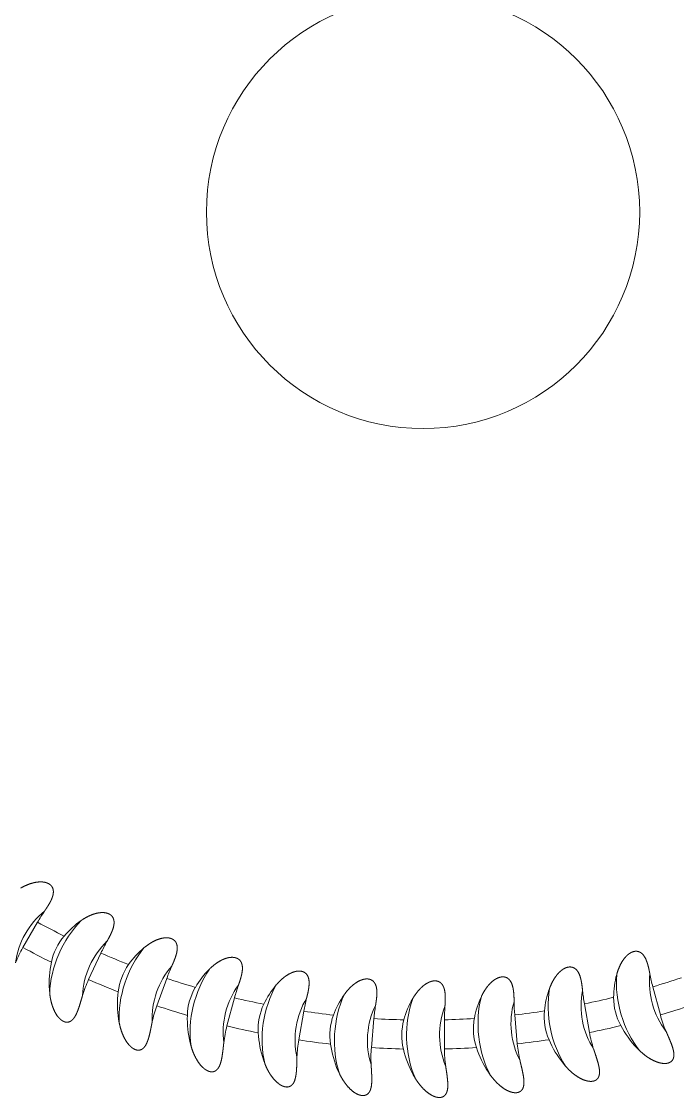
# Model space of a CAD drawing. Extents: x 89 to 469, y -40 to 440.
# Drawn here: x 425.1 to 447.6, y 186.38 to 223.29 of the extents above; entities that cross this region are included whole.
import ezdxf

# ---------------------------------------------------------------- set-up
doc = ezdxf.new("R2010")
doc.units = 0
doc.header["$LTSCALE"] = 7
doc.header["$MEASUREMENT"] = 0
doc.layers.add('8', color=252, linetype='CONTINUOUS', lineweight=15)

msp = doc.modelspace()

# ---------------------------------------------------------------- linework, layer by layer
at = {"layer": '8', "ltscale": 0.025008}
for p, q in [((425.152, 191.525), (425.652, 192.391)), ((427.403, 190.425), (427.826, 191.331)), ((429.742, 189.525), (430.084, 190.465)), ((447.013, 189.211), (446.754, 190.178)), ((432.15, 188.833), (432.409, 189.799)), ((444.581, 188.607), (444.407, 189.592)), ((434.609, 188.353), (434.783, 189.338)), ((437.101, 188.089), (437.188, 189.086)), ((439.606, 188.044), (439.606, 189.044)), ((442.106, 188.217), (442.019, 189.213))]:
    msp.add_line(p, q, dxfattribs=at)
at = {"layer": '8', "ltscale": 0.003192}
for p, q in [((426.07, 189.952), (426.059, 190.079)), ((428.455, 188.938), (428.433, 189.063)), ((430.919, 188.135), (430.886, 188.259)), ((446.296, 187.992), (446.205, 188.082)), ((433.444, 187.551), (433.4, 187.671)), ((443.76, 187.455), (443.678, 187.552)), ((436.01, 187.189), (435.956, 187.304)), ((438.598, 187.051), (438.534, 187.162)), ((441.188, 187.14), (441.115, 187.245))]:
    msp.add_line(p, q, dxfattribs=at)
at = {"layer": '8'}
msp.add_circle((438.875, 216.757), 7.429, dxfattribs=at)
for centre, radius, start, end in [((430.868, 189.38), 6.023, 145.664, 149.9975), ((438.875, 216.757), 27.722, 241.5118, 243.6359), ((428.87, 189.975), 3.015, 124.784, 139.8733), ((428.094, 190.619), 2.007, 139.6638, 168.5219), ((433.284, 188.786), 6.023, 150.664, 154.9975), ((428.598, 189.534), 3.98, 149.9912, 158.3884), ((438.875, 216.757), 28.722, 241.4591, 243.6519), ((438.875, 216.757), 27.722, 246.5118, 248.6359), ((431.242, 189.205), 3.015, 129.784, 144.8733), ((429.585, 190.291), 3.533, 168.1259, 183.4507), ((430.413, 189.779), 2.007, 144.6638, 173.5219), ((435.744, 188.405), 6.023, 155.664, 159.9975), ((438.875, 216.757), 27.722, 251.5118, 253.6359), ((433.672, 188.644), 3.015, 134.784, 149.8733), ((448.425, 189.809), 3.015, 164.784, 179.8733), ((452.572, 191.736), 6.023, 190.664, 194.9975), ((438.875, 216.757), 27.722, 286.5118, 288.6359), ((431.01, 188.742), 3.98, 154.9912, 163.3884), ((438.875, 216.757), 28.722, 246.4591, 248.6519), ((432.796, 189.144), 2.007, 149.6638, 178.5219), ((438.226, 188.24), 6.023, 160.664, 164.9975), ((436.142, 188.298), 3.015, 139.784, 154.8733), ((446.04, 189.079), 3.015, 159.784, 174.8733), ((431.927, 189.582), 3.533, 173.1259, 188.4507), ((438.875, 216.757), 27.722, 256.5118, 258.6359), ((440.714, 188.292), 6.023, 165.664, 169.9975), ((438.633, 188.168), 3.015, 144.784, 159.8733), ((441.125, 188.256), 3.015, 149.784, 164.8733), ((443.601, 188.56), 3.015, 154.784, 169.8733), ((450.339, 190.638), 6.023, 185.664, 189.9975), ((438.875, 216.757), 27.722, 281.5118, 283.6359), ((447.417, 189.804), 2.007, 179.6638, 208.5219), ((433.482, 188.163), 3.98, 159.9912, 168.3884), ((438.875, 216.757), 28.722, 251.4591, 253.6519), ((435.226, 188.719), 2.007, 154.6648, 183.5207), ((443.188, 188.561), 6.023, 170.664, 174.9975), ((445.629, 189.044), 6.023, 175.664, 179.9975), ((448.019, 189.738), 6.023, 180.664, 184.9975), ((438.875, 216.757), 28.722, 286.4591, 288.6519), ((434.322, 189.08), 3.533, 178.1259, 193.4507), ((438.875, 216.757), 27.722, 261.5118, 263.6359), ((437.684, 188.508), 2.007, 159.6655, 188.5201), ((438.875, 216.757), 27.722, 266.5118, 268.6359), ((440.151, 188.512), 2.007, 164.6676, 193.5184), ((438.875, 216.757), 27.722, 271.5118, 273.6359), ((442.607, 188.73), 2.007, 169.6642, 198.5211), ((438.875, 216.757), 27.722, 276.5118, 278.6359), ((445.035, 189.162), 2.007, 174.6635, 203.5216), ((450.857, 190.241), 3.98, 194.9912, 203.3884), ((435.994, 187.802), 3.98, 164.9912, 173.3884), ((438.875, 216.757), 28.722, 256.4591, 258.6519), ((438.875, 216.757), 28.722, 281.4591, 283.6519), ((448.77, 190.511), 3.533, 208.1259, 223.4507), ((436.751, 188.789), 3.533, 183.1259, 198.4507), ((438.529, 187.661), 3.98, 169.9912, 178.3884), ((438.875, 216.757), 28.722, 261.4591, 263.6519), ((438.875, 216.757), 28.722, 276.4591, 278.6519), ((446.445, 189.749), 3.533, 203.1259, 218.4507), ((448.501, 189.298), 3.98, 189.9912, 198.3884), ((439.197, 188.71), 3.533, 188.1259, 203.4507), ((441.066, 187.742), 3.98, 174.9912, 183.3884), ((438.875, 216.757), 28.722, 266.4591, 268.6519), ((441.64, 188.845), 3.533, 193.1259, 208.4507), ((438.875, 216.757), 28.722, 271.4591, 273.6519), ((443.586, 188.043), 3.98, 179.9912, 188.3884), ((444.062, 189.192), 3.533, 198.1259, 213.4507), ((446.071, 188.563), 3.98, 184.9912, 193.3884)]:
    msp.add_arc(centre, radius, start, end, dxfattribs=at)
at = {"layer": '8', "extrusion": (0, 0, -1)}
for centre, major_axis, start_param, end_param in [((426.476, 191.3), (-1.008, -1.745), 1.023289, 2.0831), ((428.229, 190.556), (-1.19, -2.551), 1.025464, 2.035404), ((428.742, 190.317), (-0.852, -1.826), 1.023289, 2.0831), ((430.553, 189.728), (-0.963, -2.645), 1.025464, 2.035404), ((431.085, 189.534), (-0.689, -1.893), 1.023289, 2.0831), ((432.941, 189.105), (-0.729, -2.719), 1.025464, 2.035404), ((447.562, 189.843), (0.729, -2.719), 1.025464, 2.035404), ((448.108, 189.989), (0.522, -1.946), 1.023289, 2.0831), ((433.487, 188.959), (-0.522, -1.946), 1.023289, 2.0831), ((435.373, 188.693), (-0.489, -2.772), 1.025464, 2.035404), ((445.183, 189.188), (0.489, -2.772), 1.025464, 2.035404), ((435.93, 188.595), (-0.35, -1.984), 1.023289, 2.0831), ((437.833, 188.495), (-0.245, -2.804), 1.025464, 2.035404), ((440.3, 188.512), (0, -2.815), 1.025464, 2.035404), ((442.756, 188.743), (0.245, -2.804), 1.025464, 2.035404), ((445.74, 189.286), (0.35, -1.984), 1.023289, 2.0831), ((438.396, 188.446), (-0.176, -2.007), 1.023289, 2.0831), ((440.865, 188.512), (0, -2.015), 1.023289, 2.0831), ((443.32, 188.792), (0.176, -2.007), 1.023289, 2.0831)]:
    msp.add_ellipse(centre, major_axis=major_axis, ratio=0.707107, start_param=start_param, end_param=end_param, dxfattribs=at)
at = {"layer": '8'}
for points, knots in [([(425.804, 193.775), (425.67, 193.783), (425.531, 193.76), (425.399, 193.721), (425.255, 193.662), (425.117, 193.588), (425.103, 193.581), (425.09, 193.573), (425.076, 193.565)], [0, 0, 0, 0, 0, 0, 1.126944, 1.126944, 1.126944, 1.254184, 1.254184, 1.254184, 1.254184, 1.254184, 1.254184]), ([(426.169, 193.572), (426.131, 193.657), (426.067, 193.704), (426.008, 193.738), (425.924, 193.763), (425.832, 193.773), (425.823, 193.774), (425.813, 193.775), (425.804, 193.775)], [0, 0, 0, 0, 0, 0, 1.88105, 1.88105, 1.88105, 2.084613, 2.084613, 2.084613, 2.084613, 2.084613, 2.084613]), ([(426.169, 193.572), (426.189, 193.525), (426.2, 193.473), (426.199, 193.419), (426.18, 193.28), (426.123, 193.148), (426.082, 193.07), (426.019, 192.964), (425.952, 192.862), (425.933, 192.834), (425.914, 192.805), (425.895, 192.777)], [0, 0, 0, 0, 0, 0, 0.451532, 0.451532, 0.451532, 1.206202, 1.206202, 1.206202, 1.504001, 1.504001, 1.504001, 1.504001, 1.504001, 1.504001]), ([(427.857, 192.723), (427.722, 192.719), (427.586, 192.685), (427.458, 192.634), (427.32, 192.563), (427.189, 192.478), (427.176, 192.469), (427.163, 192.46), (427.15, 192.451)], [0, 0, 0, 0, 0, 0, 1.126944, 1.126944, 1.126944, 1.254184, 1.254184, 1.254184, 1.254184, 1.254184, 1.254184]), ([(428.238, 192.552), (428.193, 192.635), (428.125, 192.675), (428.063, 192.704), (427.977, 192.722), (427.884, 192.724), (427.875, 192.724), (427.866, 192.724), (427.857, 192.723)], [0, 0, 0, 0, 0, 0, 1.88105, 1.88105, 1.88105, 2.084613, 2.084613, 2.084613, 2.084613, 2.084613, 2.084613]), ([(428.238, 192.552), (428.262, 192.507), (428.277, 192.457), (428.281, 192.403), (428.274, 192.263), (428.229, 192.127), (428.195, 192.045), (428.142, 191.934), (428.084, 191.827), (428.067, 191.797), (428.051, 191.767), (428.034, 191.737)], [0, 0, 0, 0, 0, 0, 0.451532, 0.451532, 0.451532, 1.206202, 1.206202, 1.206202, 1.504001, 1.504001, 1.504001, 1.504001, 1.504001, 1.504001]), ([(429.993, 191.854), (429.86, 191.839), (429.727, 191.792), (429.604, 191.731), (429.472, 191.648), (429.349, 191.551), (429.337, 191.542), (429.325, 191.532), (429.313, 191.521)], [0, 0, 0, 0, 0, 0, 1.126944, 1.126944, 1.126944, 1.254184, 1.254184, 1.254184, 1.254184, 1.254184, 1.254184]), ([(430.388, 191.717), (430.336, 191.795), (430.265, 191.83), (430.2, 191.854), (430.113, 191.864), (430.021, 191.857), (430.012, 191.857), (430.003, 191.856), (429.993, 191.854)], [0, 0, 0, 0, 0, 0, 1.88105, 1.88105, 1.88105, 2.084613, 2.084613, 2.084613, 2.084613, 2.084613, 2.084613]), ([(430.388, 191.717), (430.416, 191.675), (430.435, 191.626), (430.444, 191.573), (430.449, 191.432), (430.416, 191.293), (430.389, 191.208), (430.346, 191.093), (430.298, 190.981), (430.284, 190.95), (430.27, 190.918), (430.256, 190.887)], [0, 0, 0, 0, 0, 0, 0.451532, 0.451532, 0.451532, 1.206202, 1.206202, 1.206202, 1.504001, 1.504001, 1.504001, 1.504001, 1.504001, 1.504001]), ([(445.883, 191.264), (445.782, 191.174), (445.7, 191.06), (445.634, 190.939), (445.575, 190.795), (445.529, 190.646), (445.525, 190.631), (445.52, 190.616), (445.516, 190.6)], [0, 0, 0, 0, 0, 0, 1.126944, 1.126944, 1.126944, 1.254184, 1.254184, 1.254184, 1.254184, 1.254184, 1.254184]), ([(446.285, 191.378), (446.197, 191.412), (446.119, 191.399), (446.053, 191.382), (445.976, 191.34), (445.904, 191.282), (445.897, 191.276), (445.89, 191.27), (445.883, 191.264)], [0, 0, 0, 0, 0, 0, 1.88105, 1.88105, 1.88105, 2.084613, 2.084613, 2.084613, 2.084613, 2.084613, 2.084613]), ([(446.285, 191.378), (446.332, 191.359), (446.376, 191.33), (446.414, 191.291), (446.498, 191.179), (446.552, 191.046), (446.578, 190.961), (446.608, 190.842), (446.633, 190.723), (446.64, 190.689), (446.646, 190.655), (446.653, 190.622)], [0, 0, 0, 0, 0, 0, 0.451532, 0.451532, 0.451532, 1.206202, 1.206202, 1.206202, 1.504001, 1.504001, 1.504001, 1.504001, 1.504001, 1.504001]), ([(432.198, 191.175), (432.066, 191.148), (431.938, 191.09), (431.82, 191.018), (431.696, 190.924), (431.583, 190.817), (431.571, 190.806), (431.56, 190.795), (431.548, 190.784)], [0, 0, 0, 0, 0, 0, 1.126944, 1.126944, 1.126944, 1.254184, 1.254184, 1.254184, 1.254184, 1.254184, 1.254184]), ([(432.602, 191.073), (432.544, 191.146), (432.47, 191.175), (432.404, 191.192), (432.316, 191.195), (432.225, 191.18), (432.216, 191.179), (432.207, 191.177), (432.198, 191.175)], [0, 0, 0, 0, 0, 0, 1.88105, 1.88105, 1.88105, 2.084613, 2.084613, 2.084613, 2.084613, 2.084613, 2.084613]), ([(432.602, 191.073), (432.634, 191.033), (432.658, 190.986), (432.671, 190.934), (432.688, 190.794), (432.668, 190.652), (432.648, 190.566), (432.615, 190.448), (432.577, 190.332), (432.566, 190.299), (432.555, 190.267), (432.543, 190.234)], [0, 0, 0, 0, 0, 0, 0.451532, 0.451532, 0.451532, 1.206202, 1.206202, 1.206202, 1.504001, 1.504001, 1.504001, 1.504001, 1.504001, 1.504001]), ([(444.044, 190.828), (443.96, 190.87), (443.881, 190.865), (443.814, 190.853), (443.733, 190.818), (443.657, 190.766), (443.649, 190.761), (443.642, 190.756), (443.634, 190.75)], [0, 0, 0, 0, 0, 0, 1.88105, 1.88105, 1.88105, 2.084613, 2.084613, 2.084613, 2.084613, 2.084613, 2.084613]), ([(434.453, 190.691), (434.324, 190.652), (434.201, 190.583), (434.09, 190.501), (433.975, 190.396), (433.871, 190.28), (433.861, 190.268), (433.85, 190.256), (433.84, 190.244)], [0, 0, 0, 0, 0, 0, 1.126944, 1.126944, 1.126944, 1.254184, 1.254184, 1.254184, 1.254184, 1.254184, 1.254184]), ([(434.865, 190.624), (434.8, 190.692), (434.724, 190.714), (434.656, 190.726), (434.569, 190.72), (434.479, 190.698), (434.47, 190.696), (434.461, 190.693), (434.453, 190.691)], [0, 0, 0, 0, 0, 0, 1.88105, 1.88105, 1.88105, 2.084613, 2.084613, 2.084613, 2.084613, 2.084613, 2.084613]), ([(434.865, 190.624), (434.9, 190.587), (434.927, 190.542), (434.945, 190.491), (434.975, 190.354), (434.967, 190.211), (434.955, 190.123), (434.932, 190.002), (434.904, 189.883), (434.896, 189.85), (434.887, 189.817), (434.879, 189.783)], [0, 0, 0, 0, 0, 0, 0.451532, 0.451532, 0.451532, 1.206202, 1.206202, 1.206202, 1.504001, 1.504001, 1.504001, 1.504001, 1.504001, 1.504001]), ([(441.765, 190.477), (441.685, 190.525), (441.606, 190.527), (441.537, 190.521), (441.454, 190.493), (441.373, 190.448), (441.365, 190.444), (441.357, 190.439), (441.35, 190.434)], [0, 0, 0, 0, 0, 0, 1.88105, 1.88105, 1.88105, 2.084613, 2.084613, 2.084613, 2.084613, 2.084613, 2.084613]), ([(441.765, 190.477), (441.809, 190.45), (441.847, 190.413), (441.877, 190.369), (441.941, 190.244), (441.97, 190.104), (441.981, 190.016), (441.991, 189.893), (441.995, 189.771), (441.995, 189.737), (441.996, 189.703), (441.996, 189.668)], [0, 0, 0, 0, 0, 0, 0.451532, 0.451532, 0.451532, 1.206202, 1.206202, 1.206202, 1.504001, 1.504001, 1.504001, 1.504001, 1.504001, 1.504001]), ([(443.634, 190.75), (443.527, 190.669), (443.435, 190.563), (443.358, 190.448), (443.286, 190.31), (443.228, 190.166), (443.222, 190.151), (443.217, 190.136), (443.211, 190.121)], [0, 0, 0, 0, 0, 0, 1.126944, 1.126944, 1.126944, 1.254184, 1.254184, 1.254184, 1.254184, 1.254184, 1.254184]), ([(444.044, 190.828), (444.09, 190.806), (444.132, 190.773), (444.166, 190.731), (444.24, 190.612), (444.282, 190.475), (444.3, 190.388), (444.32, 190.267), (444.335, 190.146), (444.338, 190.112), (444.342, 190.077), (444.345, 190.043)], [0, 0, 0, 0, 0, 0, 0.451532, 0.451532, 0.451532, 1.206202, 1.206202, 1.206202, 1.504001, 1.504001, 1.504001, 1.504001, 1.504001, 1.504001]), ([(436.741, 190.404), (436.616, 190.354), (436.5, 190.275), (436.397, 190.184), (436.291, 190.07), (436.198, 189.945), (436.188, 189.932), (436.179, 189.919), (436.17, 189.906)], [0, 0, 0, 0, 0, 0, 1.126944, 1.126944, 1.126944, 1.254184, 1.254184, 1.254184, 1.254184, 1.254184, 1.254184]), ([(437.158, 190.374), (437.087, 190.436), (437.01, 190.451), (436.941, 190.457), (436.854, 190.444), (436.767, 190.414), (436.758, 190.411), (436.75, 190.408), (436.741, 190.404)], [0, 0, 0, 0, 0, 0, 1.88105, 1.88105, 1.88105, 2.084613, 2.084613, 2.084613, 2.084613, 2.084613, 2.084613]), ([(437.158, 190.374), (437.196, 190.34), (437.227, 190.298), (437.25, 190.249), (437.291, 190.114), (437.295, 189.971), (437.291, 189.883), (437.279, 189.76), (437.261, 189.64), (437.256, 189.606), (437.251, 189.572), (437.245, 189.538)], [0, 0, 0, 0, 0, 0, 0.451532, 0.451532, 0.451532, 1.206202, 1.206202, 1.206202, 1.504001, 1.504001, 1.504001, 1.504001, 1.504001, 1.504001]), ([(439.046, 190.319), (438.926, 190.258), (438.817, 190.169), (438.722, 190.069), (438.627, 189.946), (438.545, 189.814), (438.536, 189.8), (438.528, 189.787), (438.52, 189.773)], [0, 0, 0, 0, 0, 0, 1.126944, 1.126944, 1.126944, 1.254184, 1.254184, 1.254184, 1.254184, 1.254184, 1.254184]), ([(439.464, 190.325), (439.388, 190.38), (439.309, 190.389), (439.241, 190.389), (439.155, 190.368), (439.071, 190.331), (439.063, 190.327), (439.054, 190.323), (439.046, 190.319)], [0, 0, 0, 0, 0, 0, 1.88105, 1.88105, 1.88105, 2.084613, 2.084613, 2.084613, 2.084613, 2.084613, 2.084613]), ([(439.464, 190.325), (439.505, 190.294), (439.54, 190.255), (439.566, 190.208), (439.619, 190.078), (439.636, 189.935), (439.639, 189.847), (439.637, 189.724), (439.631, 189.602), (439.629, 189.568), (439.626, 189.533), (439.624, 189.499)], [0, 0, 0, 0, 0, 0, 0.451532, 0.451532, 0.451532, 1.206202, 1.206202, 1.206202, 1.504001, 1.504001, 1.504001, 1.504001, 1.504001, 1.504001]), ([(441.35, 190.434), (441.235, 190.363), (441.135, 190.265), (441.048, 190.157), (440.965, 190.026), (440.894, 189.887), (440.887, 189.873), (440.88, 189.859), (440.873, 189.845)], [0, 0, 0, 0, 0, 0, 1.126944, 1.126944, 1.126944, 1.254184, 1.254184, 1.254184, 1.254184, 1.254184, 1.254184]), ([(426.07, 189.952), (426.086, 189.8), (426.115, 189.651), (426.156, 189.507), (426.223, 189.341), (426.32, 189.194), (426.335, 189.173), (426.366, 189.134), (426.4, 189.096), (426.418, 189.079), (426.453, 189.047), (426.491, 189.019), (426.51, 189.007), (426.561, 188.98), (426.616, 188.963), (426.652, 188.959), (426.707, 188.963), (426.758, 188.981), (426.776, 188.99), (426.818, 189.015), (426.855, 189.049), (426.875, 189.071), (426.949, 189.164), (427, 189.275), (427.033, 189.357), (427.087, 189.512), (427.134, 189.669), (427.155, 189.74), (427.175, 189.81), (427.196, 189.88)], [0, 0, 0, 0, 0, 0, 1.224166, 1.224166, 1.224166, 1.428529, 1.428529, 1.428529, 1.632892, 1.632892, 1.632892, 1.814103, 1.814103, 1.814103, 2.110773, 2.110773, 2.110773, 2.285329, 2.285329, 2.285329, 2.546745, 2.546745, 2.546745, 3.333648, 3.333648, 3.333648, 3.970726, 3.970726, 3.970726, 3.970726, 3.970726, 3.970726]), ([(428.455, 188.938), (428.484, 188.788), (428.526, 188.642), (428.579, 188.502), (428.66, 188.342), (428.77, 188.205), (428.787, 188.186), (428.821, 188.148), (428.858, 188.114), (428.877, 188.098), (428.915, 188.069), (428.956, 188.045), (428.975, 188.035), (429.029, 188.012), (429.085, 188), (429.121, 187.999), (429.176, 188.008), (429.225, 188.031), (429.242, 188.041), (429.282, 188.07), (429.315, 188.107), (429.333, 188.13), (429.399, 188.23), (429.441, 188.344), (429.466, 188.429), (429.506, 188.588), (429.54, 188.749), (429.554, 188.821), (429.568, 188.893), (429.583, 188.965)], [0, 0, 0, 0, 0, 0, 1.224166, 1.224166, 1.224166, 1.428529, 1.428529, 1.428529, 1.632892, 1.632892, 1.632892, 1.814103, 1.814103, 1.814103, 2.110773, 2.110773, 2.110773, 2.285329, 2.285329, 2.285329, 2.546745, 2.546745, 2.546745, 3.333648, 3.333648, 3.333648, 3.970726, 3.970726, 3.970726, 3.970726, 3.970726, 3.970726]), ([(446.296, 187.992), (446.406, 187.887), (446.523, 187.79), (446.647, 187.707), (446.805, 187.622), (446.974, 187.573), (446.999, 187.566), (447.048, 187.556), (447.098, 187.549), (447.123, 187.547), (447.171, 187.545), (447.218, 187.548), (447.24, 187.551), (447.296, 187.563), (447.35, 187.586), (447.38, 187.605), (447.419, 187.644), (447.446, 187.69), (447.454, 187.709), (447.47, 187.755), (447.477, 187.805), (447.478, 187.834), (447.475, 187.953), (447.444, 188.071), (447.416, 188.155), (447.357, 188.309), (447.292, 188.46), (447.263, 188.527), (447.233, 188.594), (447.204, 188.661)], [0, 0, 0, 0, 0, 0, 1.224166, 1.224166, 1.224166, 1.428529, 1.428529, 1.428529, 1.632892, 1.632892, 1.632892, 1.814103, 1.814103, 1.814103, 2.110773, 2.110773, 2.110773, 2.285329, 2.285329, 2.285329, 2.546745, 2.546745, 2.546745, 3.333648, 3.333648, 3.333648, 3.970726, 3.970726, 3.970726, 3.970726, 3.970726, 3.970726]), ([(430.919, 188.135), (430.962, 187.989), (431.015, 187.847), (431.081, 187.712), (431.175, 187.56), (431.297, 187.433), (431.315, 187.415), (431.353, 187.381), (431.392, 187.35), (431.413, 187.336), (431.453, 187.311), (431.496, 187.29), (431.516, 187.282), (431.571, 187.263), (431.629, 187.257), (431.664, 187.258), (431.718, 187.272), (431.765, 187.299), (431.781, 187.311), (431.818, 187.343), (431.849, 187.382), (431.865, 187.408), (431.921, 187.512), (431.953, 187.63), (431.971, 187.717), (431.997, 187.879), (432.016, 188.042), (432.024, 188.115), (432.032, 188.188), (432.041, 188.26)], [0, 0, 0, 0, 0, 0, 1.224166, 1.224166, 1.224166, 1.428529, 1.428529, 1.428529, 1.632892, 1.632892, 1.632892, 1.814103, 1.814103, 1.814103, 2.110773, 2.110773, 2.110773, 2.285329, 2.285329, 2.285329, 2.546745, 2.546745, 2.546745, 3.333648, 3.333648, 3.333648, 3.970726, 3.970726, 3.970726, 3.970726, 3.970726, 3.970726]), ([(443.76, 187.455), (443.861, 187.34), (443.97, 187.234), (444.086, 187.14), (444.236, 187.042), (444.4, 186.978), (444.424, 186.969), (444.472, 186.954), (444.521, 186.943), (444.546, 186.939), (444.593, 186.933), (444.64, 186.932), (444.662, 186.933), (444.72, 186.94), (444.775, 186.958), (444.806, 186.975), (444.849, 187.01), (444.88, 187.054), (444.89, 187.071), (444.91, 187.117), (444.921, 187.165), (444.925, 187.195), (444.932, 187.313), (444.911, 187.434), (444.89, 187.52), (444.845, 187.678), (444.794, 187.834), (444.77, 187.903), (444.747, 187.973), (444.724, 188.042)], [0, 0, 0, 0, 0, 0, 1.224166, 1.224166, 1.224166, 1.428529, 1.428529, 1.428529, 1.632892, 1.632892, 1.632892, 1.814103, 1.814103, 1.814103, 2.110773, 2.110773, 2.110773, 2.285329, 2.285329, 2.285329, 2.546745, 2.546745, 2.546745, 3.333648, 3.333648, 3.333648, 3.970726, 3.970726, 3.970726, 3.970726, 3.970726, 3.970726]), ([(433.444, 187.551), (433.499, 187.409), (433.565, 187.272), (433.642, 187.143), (433.749, 187), (433.882, 186.884), (433.901, 186.868), (433.942, 186.837), (433.984, 186.81), (434.006, 186.797), (434.048, 186.776), (434.092, 186.759), (434.113, 186.752), (434.17, 186.739), (434.228, 186.737), (434.263, 186.742), (434.315, 186.76), (434.359, 186.791), (434.374, 186.804), (434.409, 186.84), (434.436, 186.882), (434.449, 186.908), (434.496, 187.017), (434.518, 187.138), (434.528, 187.225), (434.54, 187.389), (434.545, 187.554), (434.547, 187.627), (434.548, 187.7), (434.55, 187.773)], [0, 0, 0, 0, 0, 0, 1.224166, 1.224166, 1.224166, 1.428529, 1.428529, 1.428529, 1.632892, 1.632892, 1.632892, 1.814103, 1.814103, 1.814103, 2.110773, 2.110773, 2.110773, 2.285329, 2.285329, 2.285329, 2.546745, 2.546745, 2.546745, 3.333648, 3.333648, 3.333648, 3.970726, 3.970726, 3.970726, 3.970726, 3.970726, 3.970726]), ([(441.188, 187.14), (441.278, 187.017), (441.377, 186.902), (441.485, 186.798), (441.626, 186.687), (441.784, 186.609), (441.807, 186.599), (441.853, 186.58), (441.901, 186.565), (441.925, 186.558), (441.972, 186.548), (442.019, 186.543), (442.041, 186.542), (442.099, 186.544), (442.155, 186.557), (442.188, 186.571), (442.234, 186.602), (442.269, 186.644), (442.28, 186.66), (442.304, 186.703), (442.319, 186.751), (442.325, 186.78), (442.343, 186.898), (442.332, 187.019), (442.319, 187.107), (442.288, 187.268), (442.251, 187.428), (442.233, 187.499), (442.216, 187.57), (442.199, 187.642)], [0, 0, 0, 0, 0, 0, 1.224166, 1.224166, 1.224166, 1.428529, 1.428529, 1.428529, 1.632892, 1.632892, 1.632892, 1.814103, 1.814103, 1.814103, 2.110773, 2.110773, 2.110773, 2.285329, 2.285329, 2.285329, 2.546745, 2.546745, 2.546745, 3.333648, 3.333648, 3.333648, 3.970726, 3.970726, 3.970726, 3.970726, 3.970726, 3.970726]), ([(436.01, 187.189), (436.077, 187.052), (436.155, 186.921), (436.243, 186.8), (436.362, 186.667), (436.504, 186.562), (436.525, 186.548), (436.568, 186.521), (436.612, 186.498), (436.635, 186.487), (436.679, 186.469), (436.725, 186.456), (436.746, 186.452), (436.804, 186.443), (436.862, 186.447), (436.896, 186.454), (436.947, 186.477), (436.988, 186.512), (437.002, 186.526), (437.033, 186.565), (437.056, 186.609), (437.068, 186.636), (437.105, 186.749), (437.116, 186.871), (437.118, 186.959), (437.116, 187.123), (437.106, 187.287), (437.102, 187.361), (437.097, 187.434), (437.093, 187.507)], [0, 0, 0, 0, 0, 0, 1.224166, 1.224166, 1.224166, 1.428529, 1.428529, 1.428529, 1.632892, 1.632892, 1.632892, 1.814103, 1.814103, 1.814103, 2.110773, 2.110773, 2.110773, 2.285329, 2.285329, 2.285329, 2.546745, 2.546745, 2.546745, 3.333648, 3.333648, 3.333648, 3.970726, 3.970726, 3.970726, 3.970726, 3.970726, 3.970726]), ([(438.598, 187.051), (438.677, 186.921), (438.766, 186.798), (438.864, 186.685), (438.994, 186.562), (439.145, 186.471), (439.167, 186.458), (439.212, 186.435), (439.258, 186.416), (439.282, 186.407), (439.327, 186.393), (439.374, 186.384), (439.396, 186.381), (439.454, 186.378), (439.511, 186.386), (439.545, 186.397), (439.593, 186.424), (439.631, 186.462), (439.644, 186.478), (439.671, 186.519), (439.691, 186.565), (439.7, 186.593), (439.727, 186.709), (439.727, 186.831), (439.722, 186.919), (439.705, 187.083), (439.682, 187.245), (439.671, 187.318), (439.66, 187.39), (439.649, 187.463)], [0, 0, 0, 0, 0, 0, 1.224166, 1.224166, 1.224166, 1.428529, 1.428529, 1.428529, 1.632892, 1.632892, 1.632892, 1.814103, 1.814103, 1.814103, 2.110773, 2.110773, 2.110773, 2.285329, 2.285329, 2.285329, 2.546745, 2.546745, 2.546745, 3.333648, 3.333648, 3.333648, 3.970726, 3.970726, 3.970726, 3.970726, 3.970726, 3.970726])]:
    msp.add_open_spline(points, degree=5, knots=knots, dxfattribs=at)

doc.saveas('drawing.dxf')
